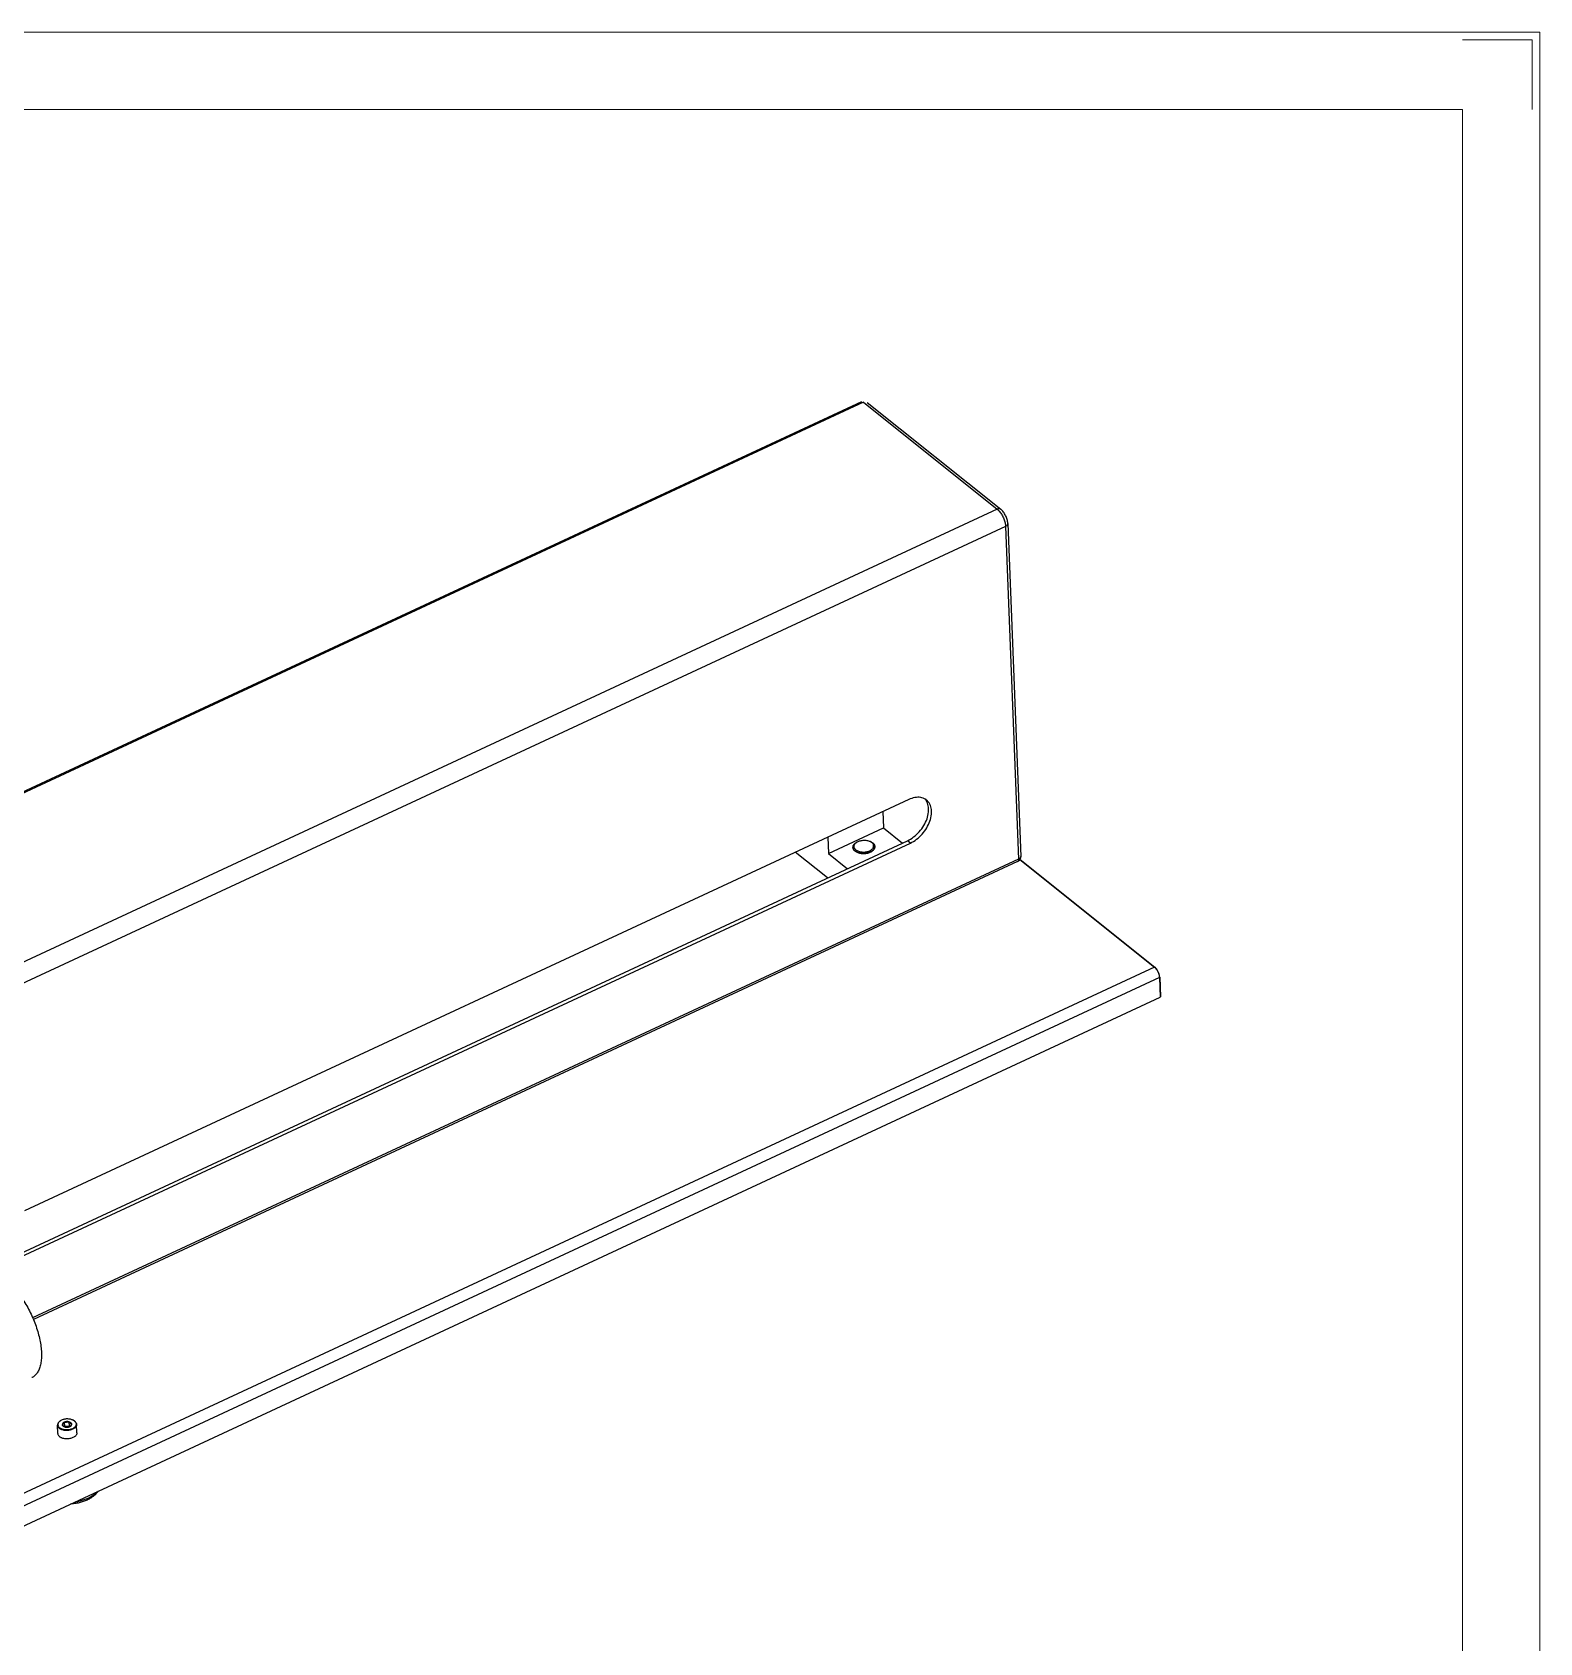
# Model space of a CAD drawing. Header units: millimetres. Extents: x 348 to 7549, y -2121 to -1262.
# Drawn here: x 1341.8 to 1537.2, y -1471 to -1262.2 of the extents above; entities that cross this region are included whole.
import ezdxf

# ---------------------------------------------------------------- set-up
doc = ezdxf.new("R2010")
doc.units = ezdxf.units.MM
doc.header["$LTSCALE"] = 46.255
doc.layers.get('0').update_dxf_attribs({"linetype": 'CONTINUOUS'})
for name, color, linetype in [('02___PRT_ALL_AXES', 7, 'CONTINUOUS'), ('3_ALL_AXES', 7, 'CONTINUOUS'), ('7_ALL_FEATURES', 7, 'CONTINUOUS')]:
    doc.layers.add(name, color=color, linetype=linetype)
for name, color, linetype, lineweight in [('图框_内框线', 5, 'CONTINUOUS', 13), ('图框_外框线', 7, 'CONTINUOUS', 13), ('图框_角线', 5, 'CONTINUOUS', 13)]:
    doc.layers.add(name, color=color, linetype=linetype, lineweight=lineweight)

msp = doc.modelspace()

# ---------------------------------------------------------------- linework, layer by layer
at = {"color": 7, "linetype": 'Continuous'}
for p, q in [((1449.3118, -1310.07299), (1279.28601, -1389.16716)), ((1449.58801, -1310.14992), (1279.56222, -1389.24409)), ((1449.58801, -1310.14992), (1466.8906, -1323.98821)), ((1450.05159, -1310.16189), (1467.35418, -1324.00018)), ((1466.8906, -1323.98821), (1296.86481, -1403.08238)), ((1468.27745, -1325.8711), (1469.96024, -1369.02498)), ((1467.98792, -1326.2321), (1297.96213, -1405.32627)), ((1467.98792, -1326.2321), (1469.67071, -1369.38598)), ((1455.42742, -1361.65341), (1340.79755, -1414.97799)), ((1452.06289, -1363.21855), (1452.14469, -1365.31629)), ((1340.2663, -1420.49382), (1455.27216, -1366.99433)), ((1340.32462, -1420.94136), (1455.6474, -1367.29444)), ((1444.93094, -1366.53626), (1445.01274, -1368.634)), ((1448.208, -1367.86045), (1448.2107, -1367.78869)), ((1448.2107, -1367.78869), (1448.21097, -1367.78615)), ((1448.24812, -1367.64075), (1448.24938, -1367.63762)), ((1448.32741, -1367.49795), (1448.32943, -1367.49514)), ((1448.4469, -1367.36392), (1448.44762, -1367.36326)), ((1448.60017, -1367.24519), (1448.60446, -1367.24239)), ((1448.60446, -1367.24239), (1448.6621, -1367.20699)), ((1448.6621, -1367.20699), (1448.66782, -1367.20368)), ((1450.59687, -1367.16846), (1450.60178, -1367.17118)), ((1450.60178, -1367.17118), (1450.76215, -1367.27795)), ((1450.76215, -1367.27795), (1450.88854, -1367.40053)), ((1450.88854, -1367.40053), (1450.8905, -1367.40288)), ((1450.97776, -1367.53649), (1450.97932, -1367.5397)), ((1451.02607, -1367.68174), (1451.02667, -1367.68516)), ((1455.6474, -1367.29444), (1455.27216, -1366.99433)), ((1469.67071, -1369.38598), (1341.85759, -1428.84327)), ((1469.55245, -1369.69334), (1341.95187, -1429.05176)), ((1469.84423, -1369.43975), (1487.28607, -1383.38941)), ((1469.8592, -1369.40687), (1487.34402, -1383.3909)), ((1487.28607, -1383.38941), (1317.04632, -1462.58311)), ((1487.94446, -1384.73574), (1316.84888, -1464.32757)), ((1487.94446, -1384.73574), (1488.04345, -1387.27421)), ((1487.98065, -1384.69062), (1488.07964, -1387.22908)), ((1316.94786, -1466.86604), (1488.04345, -1387.27421)), ((1345.95625, -1442.3901), (1345.97824, -1442.9542)), ((1345.97824, -1442.9542), (1345.9695, -1442.96634)), ((1346.58246, -1442.89991), (1345.97824, -1442.9542)), ((1346.56047, -1442.3358), (1346.58246, -1442.89991)), ((1346.66514, -1442.96603), (1346.58246, -1442.89991))]:
    msp.add_line(p, q, dxfattribs=at)
at = {"color": 2, "linetype": 'Continuous'}
for p, q in [((1448.21044, -1367.79108), (1448.2111, -1367.78498)), ((1448.59968, -1367.2455), (1448.60915, -1367.23936)), ((1448.66246, -1367.20678), (1448.66782, -1367.20368)), ((1450.52425, -1367.13129), (1450.52918, -1367.13365)), ((1450.59436, -1367.16709), (1450.60124, -1367.17088)), ((1450.97772, -1367.53639), (1450.97948, -1367.54001)), ((1451.02582, -1367.6804), (1451.02698, -1367.68692))]:
    msp.add_line(p, q, dxfattribs=at)
at = {"color": 7, "linetype": 'Continuous'}
for centre, radius, start, end in [((1465.12476, -1326.02706), 2.7023, 39.3173382, 41.9709357), ((1456.35275, -1362.66573), 1.61379, 32.6546068, 42.5784694), ((1449.94125, -1368.36034), 1.3603, 61.1859051, 64.3461464), ((1450.51905, -1367.77378), 0.5153, 2.6049711, 9.9037885), ((1469.2559, -1369.05498), 0.70378, 294.9165858, 320.076449), ((1469.25477, -1369.05295), 0.70595, 320.0094577, 2.3343912), ((1486.59797, -1384.24947), 1.10145, 49.2211964, 51.3379688), ((1486.66137, -1384.78592), 1.28407, 2.2395613, 3.9529332)]:
    msp.add_arc(centre, radius, start, end, dxfattribs=at)
for points, start_tangent, end_tangent in [([(1467.35385, -1324.00059), (1467.30049, -1323.96575), (1467.11062, -1323.92958), (1466.8906, -1323.98821)], (-0.777093154, 0.629385597), (-0.906695801, -0.421785164)), ([(1466.8906, -1323.98821), (1467.13387, -1324.21988)], (0.780952102, -0.624590918), (0.669211796, -0.743071714)), ([(1467.21539, -1324.31484), (1467.51376, -1324.74754), (1467.75653, -1325.24396), (1467.91991, -1325.75551), (1467.98792, -1326.2321)], (0.634084091, -0.773264098), (0.038965516, -0.999240556)), ([(1468.27745, -1325.8711), (1468.18908, -1325.33723), (1467.99811, -1324.84018), (1467.72205, -1324.38662), (1467.35418, -1324.00018)], (-0.038965511, 0.999240556), (-0.780952104, 0.624590915)), ([(1467.98792, -1326.2321), (1468.17452, -1326.10515), (1468.26925, -1325.94676), (1468.27655, -1325.87114)], (0.906695801, 0.421785165), (-0.041960598, 0.999119266)), ([(1456.98721, -1361.38368), (1456.2356, -1361.39377), (1455.42742, -1361.65341)], (-0.986185815, 0.165642805), (-0.906695801, -0.421785164)), ([(1457.74445, -1361.71298), (1457.62137, -1361.62393), (1456.98721, -1361.38368)], (-0.779577057, 0.626306324), (-0.986185815, 0.165642806)), ([(1455.27216, -1366.99433), (1456.07143, -1366.5062), (1456.79703, -1365.82911), (1457.39019, -1365.01792), (1457.80284, -1364.13834), (1458.00157, -1363.26164), (1457.97027, -1362.45884), (1457.71146, -1361.79497)], (0.906695801, 0.421785164), (-0.539616223, 0.841911119)), ([(1455.6474, -1367.29444), (1456.44666, -1366.8063), (1457.17227, -1366.12921), (1457.76542, -1365.31802), (1458.17808, -1364.43845), (1458.37681, -1363.56175), (1458.3455, -1362.75894), (1458.0867, -1362.09508), (1457.74445, -1361.71298)], (0.906695801, 0.421785164), (-0.779577057, 0.626306324)), ([(1448.21097, -1367.78615), (1448.21598, -1367.75178), (1448.24812, -1367.64075)], (0.111455847, 0.993769387), (0.372488014, 0.928037003)), ([(1448.24938, -1367.63762), (1448.26793, -1367.59648), (1448.32741, -1367.49795)], (0.377633513, 0.925955145), (0.582723885, 0.812670212)), ([(1448.32943, -1367.49514), (1448.36596, -1367.4484), (1448.4469, -1367.36392)], (0.586344025, 0.810062148), (0.734352192, 0.678768634)), ([(1448.44762, -1367.36326), (1448.50673, -1367.3126), (1448.60017, -1367.24519)], (0.735000044, 0.678067058), (0.836805318, 0.547500556)), ([(1451.03382, -1367.75036), (1451.0261, -1367.86578), (1450.97415, -1368.02108), (1450.87612, -1368.16916), (1450.73535, -1368.30496), (1450.55663, -1368.42386), (1450.34606, -1368.52182), (1450.11079, -1368.5955), (1449.85884, -1368.64238), (1449.5988, -1368.66088), (1449.33952, -1368.65036), (1449.08982, -1368.61118), (1448.85821, -1368.54468), (1448.65258, -1368.45312), (1448.47993, -1368.33961)], (0.045313419, -0.998972819), (-0.781973219, 0.623312028)), ([(1450.8905, -1367.40288), (1450.89595, -1367.40953), (1450.97776, -1367.53649)], (0.638060491, -0.76998624), (0.440468917, -0.897767862)), ([(1450.97932, -1367.5397), (1450.98632, -1367.55471), (1451.02607, -1367.68174)], (0.435144776, -0.900360497), (0.178396704, -0.983958646)), ([(1448.47993, -1368.33961), (1448.34614, -1368.20803), (1448.25576, -1368.06285), (1448.21188, -1367.90902), (1448.208, -1367.86045)], (-0.77992723, 0.625870207), (-0.032183704, 0.99948197)), ([(1469.67071, -1369.38598), (1469.64714, -1369.57718), (1469.56301, -1369.68785), (1469.55236, -1369.69314)], (0.038965511, -0.999240556), (-0.914848903, -0.40379634)), ([(1469.95932, -1369.02482), (1469.95247, -1369.09892), (1469.85797, -1369.25836), (1469.67071, -1369.38598)], (0.043537204, -0.999051806), (-0.906695801, -0.421785165)), ([(1487.34451, -1383.39046), (1487.3221, -1383.38227), (1487.30854, -1383.39919)], (-0.664549424, 0.747244313), (-0.399239664, -0.916846602)), ([(1487.31737, -1383.41541), (1487.52792, -1383.64524)], (0.757349727, -0.653009488), (0.599975325, -0.800018506)), ([(1487.58249, -1383.64311), (1487.34402, -1383.3909)], (-0.599152287, 0.800635083), (-0.780952104, 0.624590915)), ([(1487.52792, -1383.64524), (1487.73796, -1383.99093), (1487.88423, -1384.37386)], (0.599975325, -0.800018506), (0.267777693, -0.963480725)), ([(1487.92183, -1384.33704), (1487.7826, -1383.97281), (1487.58249, -1383.64311)], (-0.26853388, 0.96327024), (-0.599152288, 0.800635083)), ([(1487.88423, -1384.37386), (1487.94239, -1384.6974)], (0.267777693, -0.963480725), (0.068824573, -0.997628778)), ([(1487.98065, -1384.69062), (1487.92183, -1384.33704)], (-0.038965511, 0.999240556), (-0.26853388, 0.96327024)), ([(1487.98017, -1384.69071), (1487.97314, -1384.71357), (1487.95222, -1384.71251)], (0.195224461, -0.980758589), (-0.948509491, 0.31674871)), ([(1488.07913, -1387.22906), (1488.07213, -1387.25203), (1488.05121, -1387.25097)], (0.197686135, -0.980265368), (-0.948509491, 0.31674871)), ([(1350.35753, -1451.33083), (1350.29822, -1451.41573), (1349.99636, -1451.76387), (1349.61699, -1452.08373), (1349.1754, -1452.36144), (1348.68482, -1452.59155), (1348.1557, -1452.77206), (1347.60154, -1452.90086), (1347.03061, -1452.9779), (1346.77981, -1452.99511)], (-0.555867725, -0.831270758), (-0.998810016, -0.048770407)), ([(1347.40066, -1452.70145), (1347.44062, -1452.69563), (1348.00644, -1452.58572), (1348.54386, -1452.42896), (1349.04194, -1452.22855), (1349.49054, -1451.98857), (1349.88053, -1451.71391), (1350.20398, -1451.41015), (1350.22292, -1451.38911)], (0.990001286, 0.141058332), (0.665013743, 0.74683112))]:
    msp.add_spline(points, degree=3, dxfattribs=dict(at, start_tangent=start_tangent, end_tangent=end_tangent))
at = {"color": 2, "linetype": 'Continuous'}
for points, start_tangent, end_tangent in [([(1448.20797, -1367.85978), (1448.2079, -1367.85644), (1448.20782, -1367.85309), (1448.20779, -1367.85142), (1448.20777, -1367.85049), (1448.20777, -1367.84938), (1448.20777, -1367.84715), (1448.20776, -1367.84492), (1448.20775, -1367.84046), (1448.20781, -1367.836), (1448.208, -1367.82708), (1448.2084, -1367.81815), (1448.20893, -1367.80923), (1448.20961, -1367.80023), (1448.21044, -1367.79108)], (-0.022273691, 0.999751911), (0.090494727, 0.995896935)), ([(1448.2111, -1367.78498), (1448.21356, -1367.76715), (1448.21417, -1367.76269), (1448.21492, -1367.75824), (1448.21656, -1367.74933), (1448.2182, -1367.74043), (1448.21909, -1367.73598), (1448.22012, -1367.73154), (1448.22217, -1367.72265), (1448.22319, -1367.71821), (1448.22422, -1367.71377), (1448.22545, -1367.70934), (1448.22667, -1367.70492), (1448.22913, -1367.69606), (1448.23036, -1367.69163), (1448.23173, -1367.68722), (1448.23459, -1367.6784), (1448.23602, -1367.67399), (1448.23746, -1367.66958), (1448.23817, -1367.66737), (1448.23902, -1367.665), (1448.23994, -1367.66255), (1448.24086, -1367.6601), (1448.24454, -1367.6503), (1448.24822, -1367.6405)], (0.136452806, 0.990646573), (0.351250457, 0.936281537)), ([(1448.24822, -1367.6405), (1448.25565, -1367.62305), (1448.25751, -1367.61869), (1448.2595, -1367.61434), (1448.26362, -1367.60568), (1448.26568, -1367.60134), (1448.26773, -1367.59701), (1448.26876, -1367.59484), (1448.26932, -1367.59371), (1448.26996, -1367.5925), (1448.27123, -1367.59008), (1448.27251, -1367.58767), (1448.27506, -1367.58283), (1448.27761, -1367.57799), (1448.28016, -1367.57315), (1448.28144, -1367.57073), (1448.28271, -1367.56831), (1448.28395, -1367.56618), (1448.28519, -1367.56405), (1448.28767, -1367.55978), (1448.29014, -1367.55552), (1448.29262, -1367.55126), (1448.29385, -1367.54913), (1448.29509, -1367.54699), (1448.29571, -1367.54593), (1448.29642, -1367.54478), (1448.29793, -1367.54241), (1448.30095, -1367.53766), (1448.30396, -1367.5329), (1448.30698, -1367.52815), (1448.31, -1367.5234), (1448.31303, -1367.51876), (1448.31609, -1367.51434), (1448.32222, -1367.50549), (1448.32834, -1367.49664)], (0.391990879, 0.919969103), (0.569117023, 0.822256538)), ([(1448.32834, -1367.49664), (1448.34068, -1367.48012), (1448.34377, -1367.47599), (1448.34698, -1367.47189), (1448.35352, -1367.46373), (1448.36007, -1367.45557), (1448.3634, -1367.45151), (1448.36686, -1367.44748), (1448.37031, -1367.44345), (1448.37377, -1367.43942), (1448.37722, -1367.43539), (1448.37895, -1367.43338), (1448.37982, -1367.43237), (1448.38068, -1367.43136), (1448.38171, -1367.43025), (1448.38273, -1367.42913), (1448.38479, -1367.4269), (1448.38889, -1367.42243), (1448.39299, -1367.41796), (1448.3971, -1367.4135), (1448.4012, -1367.40903), (1448.40321, -1367.40689), (1448.40513, -1367.40494), (1448.40897, -1367.40103), (1448.41281, -1367.39712), (1448.41665, -1367.39321), (1448.42048, -1367.38931), (1448.4224, -1367.38735), (1448.42449, -1367.38532), (1448.42884, -1367.38116), (1448.43754, -1367.37284), (1448.44624, -1367.36452)], (0.598534127, 0.801097309), (0.72282464, 0.691031505)), ([(1448.44624, -1367.36452), (1448.46304, -1367.34942), (1448.46724, -1367.34564), (1448.47155, -1367.34191), (1448.48029, -1367.3345), (1448.48902, -1367.32708), (1448.49798, -1367.31976), (1448.50251, -1367.31612), (1448.50704, -1367.31248), (1448.51157, -1367.30885), (1448.51384, -1367.30703), (1448.51497, -1367.30612), (1448.51611, -1367.30521), (1448.51743, -1367.30421), (1448.51875, -1367.30321), (1448.5214, -1367.3012), (1448.52669, -1367.2972), (1448.53198, -1367.2932), (1448.53728, -1367.28919), (1448.53992, -1367.28719), (1448.54257, -1367.28519), (1448.54515, -1367.28328), (1448.54758, -1367.28154), (1448.55245, -1367.27806), (1448.55732, -1367.27458), (1448.5622, -1367.2711), (1448.56707, -1367.26763), (1448.5695, -1367.26589), (1448.57215, -1367.26407), (1448.5749, -1367.26221), (1448.57766, -1367.26036), (1448.58867, -1367.25293), (1448.59968, -1367.2455)], (0.743588313, 0.668637735), (0.829053408, 0.559169425)), ([(1451.03377, -1367.74922), (1451.02957, -1367.78261), (1451.02536, -1367.816), (1451.02326, -1367.8327), (1451.02116, -1367.84939), (1451.01905, -1367.86609), (1451.01695, -1367.88279), (1451.01485, -1367.89948), (1451.01379, -1367.90783), (1451.01327, -1367.912), (1451.01274, -1367.91618), (1451.01222, -1367.92035), (1451.01169, -1367.92453), (1451.01156, -1367.92557), (1451.01143, -1367.92661), (1451.01136, -1367.92713), (1451.01117, -1367.92765), (1451.01068, -1367.92868), (1451.00968, -1367.93074), (1451.00868, -1367.9328), (1451.00669, -1367.93692), (1451.00469, -1367.94103), (1451.00071, -1367.94927), (1450.99672, -1367.95751), (1450.99273, -1367.96574), (1450.98475, -1367.98221), (1450.9688, -1368.01516), (1450.95285, -1368.0481), (1450.94487, -1368.06458), (1450.94088, -1368.07281), (1450.93689, -1368.08105), (1450.93291, -1368.08928), (1450.93091, -1368.0934), (1450.92892, -1368.09752), (1450.92792, -1368.09958), (1450.92692, -1368.10164), (1450.92642, -1368.10267), (1450.92612, -1368.10317), (1450.92571, -1368.10363), (1450.92488, -1368.10457), (1450.92405, -1368.10551), (1450.92074, -1368.10926), (1450.91743, -1368.113), (1450.91412, -1368.11675), (1450.91081, -1368.1205), (1450.90419, -1368.12799), (1450.89095, -1368.14298), (1450.87771, -1368.15797), (1450.86447, -1368.17296), (1450.85123, -1368.18795), (1450.83799, -1368.20295), (1450.82475, -1368.21794), (1450.81813, -1368.22543), (1450.81151, -1368.23293), (1450.80489, -1368.24042), (1450.79827, -1368.24792), (1450.79496, -1368.25166), (1450.79165, -1368.25541), (1450.78834, -1368.25916), (1450.78668, -1368.26103), (1450.78586, -1368.26197), (1450.78503, -1368.26291), (1450.78388, -1368.26374), (1450.78274, -1368.26457), (1450.78044, -1368.26624), (1450.77586, -1368.26957), (1450.77127, -1368.2729), (1450.76668, -1368.27624), (1450.75751, -1368.2829), (1450.74834, -1368.28956), (1450.73916, -1368.29623), (1450.72999, -1368.30289), (1450.71164, -1368.31622), (1450.6933, -1368.32955), (1450.67495, -1368.34288), (1450.65661, -1368.35621), (1450.63826, -1368.36954), (1450.61992, -1368.38287), (1450.61074, -1368.38953), (1450.60157, -1368.3962), (1450.59698, -1368.39953), (1450.5924, -1368.40286), (1450.59125, -1368.4037), (1450.5901, -1368.40453), (1450.58887, -1368.40531), (1450.58747, -1368.40599), (1450.58466, -1368.40734), (1450.58186, -1368.40869), (1450.57624, -1368.41139), (1450.57063, -1368.41409), (1450.55941, -1368.41949), (1450.54819, -1368.42489), (1450.53696, -1368.43029), (1450.51452, -1368.4411), (1450.46963, -1368.46271), (1450.42473, -1368.48432), (1450.40229, -1368.49512), (1450.39106, -1368.50052), (1450.37984, -1368.50592), (1450.36862, -1368.51133), (1450.36301, -1368.51403), (1450.35739, -1368.51673), (1450.35459, -1368.51808), (1450.35178, -1368.51943), (1450.35038, -1368.5201), (1450.34887, -1368.52065), (1450.34573, -1368.52161), (1450.33946, -1368.52353), (1450.33318, -1368.52546), (1450.32063, -1368.5293), (1450.30809, -1368.53315), (1450.28299, -1368.54084), (1450.2579, -1368.54853), (1450.2328, -1368.55622), (1450.20771, -1368.5639), (1450.18261, -1368.57159), (1450.15752, -1368.57928), (1450.13242, -1368.58697), (1450.11987, -1368.59082), (1450.10733, -1368.59466), (1450.10105, -1368.59659), (1450.09478, -1368.59851), (1450.0885, -1368.60043), (1450.08537, -1368.60139), (1450.0838, -1368.60187), (1450.08223, -1368.60235), (1450.08052, -1368.60263), (1450.0788, -1368.60291), (1450.07537, -1368.60347), (1450.06851, -1368.6046), (1450.06165, -1368.60572), (1450.05479, -1368.60684), (1450.04106, -1368.60908), (1450.02734, -1368.61132), (1449.9999, -1368.6158), (1449.97245, -1368.62029), (1449.94501, -1368.62477), (1449.91757, -1368.62925), (1449.89012, -1368.63374), (1449.86268, -1368.63822), (1449.83524, -1368.6427), (1449.82151, -1368.64495), (1449.80779, -1368.64719), (1449.80093, -1368.64831), (1449.79407, -1368.64943), (1449.79064, -1368.64999), (1449.78892, -1368.6502), (1449.78719, -1368.65025), (1449.78373, -1368.65037), (1449.78026, -1368.65049), (1449.76641, -1368.65095), (1449.75257, -1368.65142), (1449.73872, -1368.65189), (1449.72487, -1368.65236), (1449.69717, -1368.65329), (1449.64178, -1368.65516), (1449.58639, -1368.65703), (1449.55869, -1368.65796), (1449.54484, -1368.65843), (1449.53099, -1368.6589), (1449.51714, -1368.65937), (1449.5033, -1368.65983), (1449.49983, -1368.65995), (1449.49637, -1368.66007), (1449.49464, -1368.66012), (1449.49291, -1368.66003), (1449.48946, -1368.65971), (1449.48256, -1368.65905), (1449.47565, -1368.65839), (1449.46184, -1368.65708), (1449.44803, -1368.65577), (1449.42042, -1368.65314), (1449.3928, -1368.65052), (1449.36518, -1368.64789), (1449.33756, -1368.64527), (1449.30994, -1368.64264), (1449.28233, -1368.64002), (1449.25471, -1368.63739), (1449.2409, -1368.63608), (1449.22709, -1368.63476), (1449.22018, -1368.63411), (1449.21328, -1368.63345), (1449.20638, -1368.6328), (1449.20292, -1368.63247), (1449.2012, -1368.6323), (1449.19947, -1368.63214), (1449.19786, -1368.63176), (1449.19624, -1368.63137), (1449.19301, -1368.63061), (1449.18655, -1368.62908), (1449.1801, -1368.62755), (1449.17364, -1368.62603), (1449.16072, -1368.62297), (1449.14781, -1368.61991), (1449.12197, -1368.6138), (1449.09614, -1368.60769), (1449.07031, -1368.60158), (1449.04447, -1368.59547), (1449.01864, -1368.58935), (1448.99281, -1368.58324), (1448.96697, -1368.57713), (1448.95406, -1368.57407), (1448.94114, -1368.57102), (1448.93468, -1368.56949), (1448.92823, -1368.56796), (1448.925, -1368.5672), (1448.92345, -1368.56675), (1448.92204, -1368.56618), (1448.91922, -1368.56504), (1448.91641, -1368.56389), (1448.91077, -1368.56161), (1448.90514, -1368.55932), (1448.89387, -1368.55475), (1448.8826, -1368.55018), (1448.87134, -1368.5456), (1448.8488, -1368.53646), (1448.80373, -1368.51817), (1448.75866, -1368.49987), (1448.73612, -1368.49073), (1448.72486, -1368.48616), (1448.71359, -1368.48158), (1448.70232, -1368.47701), (1448.69669, -1368.47472), (1448.69105, -1368.47244), (1448.68824, -1368.47129), (1448.68542, -1368.47015), (1448.68401, -1368.46958), (1448.68275, -1368.46888), (1448.68036, -1368.46736), (1448.67559, -1368.46432), (1448.67082, -1368.46128), (1448.66127, -1368.45519), (1448.65173, -1368.44911), (1448.63264, -1368.43694), (1448.61355, -1368.42478), (1448.59446, -1368.41261), (1448.57537, -1368.40044), (1448.55628, -1368.38828), (1448.51811, -1368.36395), (1448.47993, -1368.33961)], (-0.12498588, -0.99215852), (-0.843280004, 0.537474498)), ([(1448.60915, -1367.23936), (1448.61174, -1367.2377), (1448.61434, -1367.23605), (1448.61498, -1367.23563), (1448.61563, -1367.23522), (1448.61596, -1367.23501), (1448.61639, -1367.23474), (1448.61737, -1367.23412), (1448.61933, -1367.23289), (1448.6213, -1367.23166), (1448.62326, -1367.23043), (1448.62522, -1367.2292), (1448.6262, -1367.22858), (1448.62664, -1367.22831), (1448.62697, -1367.2281), (1448.62763, -1367.2277), (1448.62828, -1367.22729), (1448.6296, -1367.22647), (1448.63092, -1367.22566), (1448.63224, -1367.22484), (1448.6329, -1367.22444), (1448.63323, -1367.22423), (1448.63356, -1367.22403), (1448.63406, -1367.22373), (1448.63456, -1367.22342), (1448.63556, -1367.22282), (1448.63755, -1367.22161), (1448.63955, -1367.2204), (1448.64154, -1367.21918), (1448.64254, -1367.21858), (1448.64354, -1367.21797), (1448.64404, -1367.21767), (1448.64443, -1367.21743), (1448.6451, -1367.21703), (1448.64644, -1367.21623), (1448.64778, -1367.21543), (1448.64912, -1367.21463), (1448.65046, -1367.21383), (1448.65113, -1367.21343), (1448.65153, -1367.21319), (1448.65205, -1367.21289), (1448.65309, -1367.21228), (1448.65413, -1367.21167), (1448.65829, -1367.20922), (1448.66246, -1367.20678)], (0.842830842, 0.538178569), (0.86237302, 0.506273419)), ([(1450.52918, -1367.13365), (1450.53201, -1367.13501), (1450.53484, -1367.13638), (1450.53554, -1367.13673), (1450.53625, -1367.13707), (1450.5366, -1367.13724), (1450.53707, -1367.13747), (1450.53812, -1367.13799), (1450.54023, -1367.13902), (1450.54233, -1367.14006), (1450.54654, -1367.14214), (1450.55072, -1367.14423), (1450.55907, -1367.14844), (1450.56733, -1367.1527), (1450.57145, -1367.15484), (1450.57554, -1367.15699), (1450.57759, -1367.15807), (1450.57963, -1367.15915), (1450.58066, -1367.15969), (1450.58183, -1367.16032), (1450.58434, -1367.16167), (1450.58935, -1367.16438), (1450.59436, -1367.16709)], (0.900087241, -0.435709718), (0.879862094, -0.475229098)), ([(1450.60124, -1367.17088), (1450.62228, -1367.18291), (1450.62754, -1367.18591), (1450.6327, -1367.18898), (1450.64292, -1367.19518), (1450.65314, -1367.20137), (1450.6582, -1367.2045), (1450.66316, -1367.20768), (1450.67308, -1367.21406), (1450.67804, -1367.21724), (1450.68052, -1367.21883), (1450.683, -1367.22043), (1450.6857, -1367.22227), (1450.6884, -1367.22411), (1450.69379, -1367.2278), (1450.69919, -1367.23149), (1450.70458, -1367.23517), (1450.70728, -1367.23702), (1450.70997, -1367.23886), (1450.71132, -1367.23978), (1450.71254, -1367.24065), (1450.71486, -1367.24233), (1450.71948, -1367.2457), (1450.72411, -1367.24907), (1450.72873, -1367.25243), (1450.73336, -1367.2558), (1450.73567, -1367.25748), (1450.73805, -1367.25928), (1450.74287, -1367.26302), (1450.75251, -1367.27048), (1450.76215, -1367.27795)], (0.868139017, -0.496321113), (0.790737971, -0.612154768)), ([(1450.76215, -1367.27795), (1450.77928, -1367.29207), (1450.78356, -1367.2956), (1450.78773, -1367.29918), (1450.79596, -1367.30639), (1450.80007, -1367.30999), (1450.80418, -1367.3136), (1450.80624, -1367.3154), (1450.8084, -1367.31738), (1450.81281, -1367.32152), (1450.81723, -1367.32567), (1450.82165, -1367.32981), (1450.82607, -1367.33395), (1450.82828, -1367.33602), (1450.82938, -1367.33706), (1450.83049, -1367.33809), (1450.83142, -1367.33903), (1450.83236, -1367.33997), (1450.83423, -1367.34185), (1450.83797, -1367.3456), (1450.84171, -1367.34936), (1450.84545, -1367.35311), (1450.84919, -1367.35686), (1450.8511, -1367.35883), (1450.8531, -1367.36098), (1450.85709, -1367.36529), (1450.86108, -1367.36959), (1450.86507, -1367.37389), (1450.86906, -1367.3782), (1450.87106, -1367.38035), (1450.87291, -1367.38244), (1450.87646, -1367.38656), (1450.88355, -1367.39481), (1450.89065, -1367.40306)], (0.77159134, -0.636118545), (0.652155915, -0.758084865)), ([(1450.89065, -1367.40306), (1450.90328, -1367.41888), (1450.90644, -1367.42283), (1450.90947, -1367.42682), (1450.91541, -1367.43484), (1450.92135, -1367.44286), (1450.92426, -1367.44689), (1450.92704, -1367.45096), (1450.9326, -1367.45908), (1450.93537, -1367.46315), (1450.93815, -1367.46721), (1450.94074, -1367.47132), (1450.94333, -1367.47544), (1450.9485, -1367.48366), (1450.95109, -1367.48778), (1450.95355, -1367.49192), (1450.95833, -1367.50024), (1450.96072, -1367.5044), (1450.96312, -1367.50856), (1450.96431, -1367.51064), (1450.96552, -1367.5129), (1450.96796, -1367.5176), (1450.97284, -1367.52699), (1450.97772, -1367.53639)], (0.624047134, -0.7813867), (0.460881382, -0.887461747)), ([(1450.97948, -1367.54001), (1450.98725, -1367.55703), (1450.98919, -1367.56129), (1450.991, -1367.56556), (1450.99449, -1367.57414), (1450.99797, -1367.58273), (1450.99965, -1367.58703), (1451.00119, -1367.59135), (1451.00427, -1367.6), (1451.00581, -1367.60432), (1451.00735, -1367.60864), (1451.00869, -1367.61299), (1451.01003, -1367.61735), (1451.01271, -1367.62605), (1451.01404, -1367.6304), (1451.01525, -1367.63477), (1451.01751, -1367.64353), (1451.01865, -1367.64791), (1451.01978, -1367.65229), (1451.02035, -1367.65448), (1451.02087, -1367.65678), (1451.02186, -1367.66151), (1451.02384, -1367.67095), (1451.02582, -1367.6804)], (0.415327757, -0.909671839), (0.205086149, -0.978743925)), ([(1451.02698, -1367.68692), (1451.02751, -1367.69023), (1451.02805, -1367.69355), (1451.02832, -1367.69521), (1451.02846, -1367.69613), (1451.02862, -1367.69724), (1451.02893, -1367.69945), (1451.02925, -1367.70166), (1451.02956, -1367.70388), (1451.02987, -1367.70609), (1451.03003, -1367.7072), (1451.03015, -1367.70812), (1451.03035, -1367.70978), (1451.03055, -1367.71145), (1451.03075, -1367.71311), (1451.03095, -1367.71477), (1451.03105, -1367.7156), (1451.03115, -1367.71643), (1451.03127, -1367.71754), (1451.03138, -1367.71865), (1451.0316, -1367.72087), (1451.03182, -1367.72309), (1451.03205, -1367.72531), (1451.03227, -1367.72753), (1451.03237, -1367.72855), (1451.03243, -1367.72939), (1451.03257, -1367.73105), (1451.0327, -1367.73272), (1451.03283, -1367.73439), (1451.03297, -1367.73605), (1451.03303, -1367.73689), (1451.0331, -1367.73792), (1451.03324, -1367.74018), (1451.03351, -1367.7447), (1451.03377, -1367.74922)], (0.160051337, -0.987108692), (0.059434503, -0.998232207)), ([(1448.47993, -1368.33961), (1448.45052, -1368.31332), (1448.43582, -1368.30017), (1448.42846, -1368.2936), (1448.42111, -1368.28703), (1448.41376, -1368.28046), (1448.40641, -1368.27388), (1448.40457, -1368.27224), (1448.40273, -1368.2706), (1448.40099, -1368.26892), (1448.39944, -1368.26716), (1448.39635, -1368.26365), (1448.39326, -1368.26015), (1448.38708, -1368.25313), (1448.3809, -1368.24612), (1448.36853, -1368.23209), (1448.35617, -1368.21805), (1448.34999, -1368.21104), (1448.34381, -1368.20402), (1448.34072, -1368.20052), (1448.33763, -1368.19701), (1448.33608, -1368.19526), (1448.33474, -1368.19344), (1448.3335, -1368.19159), (1448.33227, -1368.18975), (1448.32732, -1368.18236), (1448.32237, -1368.17498), (1448.31742, -1368.16759), (1448.31248, -1368.1602), (1448.30258, -1368.14543), (1448.29763, -1368.13805), (1448.29268, -1368.13066), (1448.28774, -1368.12328), (1448.28526, -1368.11958), (1448.28402, -1368.11774), (1448.28279, -1368.11589), (1448.28187, -1368.11397), (1448.28096, -1368.11205), (1448.27912, -1368.10821), (1448.27546, -1368.10053), (1448.2718, -1368.09285), (1448.26813, -1368.08517), (1448.26081, -1368.06981), (1448.25714, -1368.06213), (1448.25348, -1368.05445), (1448.24982, -1368.04677), (1448.24615, -1368.03909), (1448.24524, -1368.03717), (1448.24432, -1368.03525), (1448.24387, -1368.03429), (1448.24351, -1368.03328), (1448.24291, -1368.03124), (1448.24171, -1368.02716), (1448.24052, -1368.02307), (1448.23812, -1368.0149), (1448.23572, -1368.00673), (1448.23092, -1367.99038), (1448.22613, -1367.97404), (1448.22373, -1367.96587), (1448.22133, -1367.9577), (1448.22013, -1367.95361), (1448.21893, -1367.94952), (1448.21833, -1367.94748), (1448.21809, -1367.94646), (1448.21797, -1367.94544), (1448.21774, -1367.9434), (1448.2175, -1367.94136), (1448.21655, -1367.9332), (1448.21559, -1367.92504), (1448.21464, -1367.91689), (1448.21369, -1367.90873), (1448.21178, -1367.89241), (1448.20797, -1367.85978)], (-0.745512075, 0.66649212), (-0.115970705, 0.993252634))]:
    msp.add_spline(points, degree=3, dxfattribs=dict(at, start_tangent=start_tangent, end_tangent=end_tangent))
at = {"layer": '02___PRT_ALL_AXES', "color": 7, "linetype": 'Continuous'}
for p, q in [((1445.01274, -1368.634), (1452.14469, -1365.31629)), ((1452.14469, -1365.31629), (1454.62135, -1367.29708)), ((1444.89719, -1371.82065), (1440.73212, -1368.4895)), ((1445.01274, -1368.634), (1447.4894, -1370.61479))]:
    msp.add_line(p, q, dxfattribs=at)
at = {"layer": '02___PRT_ALL_AXES', "color": 7, "linetype": 'Continuous', "start_tangent": (0.621193482, -0.783657232), "end_tangent": (-0.9069544, -0.421228816)}
msp.add_spline([(1339.88039, -1425.48653), (1340.08087, -1425.74638), (1340.60782, -1426.49981), (1341.10073, -1427.31105), (1341.55119, -1428.16623), (1341.95147, -1429.05071), (1342.29473, -1429.94935), (1342.5751, -1430.84679), (1342.78778, -1431.72767), (1342.92913, -1432.5769), (1342.99673, -1433.37997), (1342.98942, -1434.12314), (1342.90734, -1434.79368), (1342.75188, -1435.38012), (1342.5257, -1435.87244), (1342.23268, -1436.2622), (1341.87783, -1436.54273), (1341.75013, -1436.60944)], degree=3, dxfattribs=at)
at = {"layer": '3_ALL_AXES', "color": 7, "linetype": 'Continuous'}
for p, q in [((1448.75874, -1367.15137), (1448.66782, -1367.20368)), ((1450.42953, -1367.08622), (1450.52425, -1367.13129)), ((1345.12249, -1443.85328), (1345.08014, -1442.76738)), ((1347.59511, -1443.75686), (1347.55277, -1442.67096))]:
    msp.add_line(p, q, dxfattribs=at)
for centre, radius, start, end in [((1449.36448, -1368.207), 1.21708, 119.8441739, 124.7789795), ((1449.90685, -1368.18726), 1.21882, 59.7034454, 64.6020671), ((1450.2157, -1367.78099), 0.7058, 39.0194818, 42.4673243), ((1449.20284, -1367.40505), 0.98329, 231.4186668, 237.1818965), ((1449.2507, -1367.3332), 1.0696, 237.1134561, 237.7940552), ((1346.0966, -1443.28832), 1.22884, 241.560629, 245.2872797)]:
    msp.add_arc(centre, radius, start, end, dxfattribs=at)
for points, start_tangent, end_tangent in [([(1448.20815, -1367.86388), (1448.2109, -1367.78674), (1448.24878, -1367.63911), (1448.32834, -1367.49664), (1448.44719, -1367.36365), (1448.6017, -1367.24418), (1448.66781, -1367.20368)], (-0.038891256, 0.999243449), (0.866746842, 0.498748346)), ([(1448.36729, -1367.87084), (1448.34839, -1367.78618), (1448.35209, -1367.64466), (1448.39884, -1367.50489), (1448.48707, -1367.37162), (1448.61377, -1367.2494), (1448.67024, -1367.20734)], (-0.304259839, 0.952589077), (0.820760314, 0.571272708)), ([(1448.47993, -1368.33961), (1448.64206, -1368.44736), (1448.83394, -1368.53569), (1449.04974, -1368.60195), (1449.28289, -1368.6441), (1449.52632, -1368.66087), (1449.77263, -1368.65175), (1450.01433, -1368.61702), (1450.24408, -1368.55773), (1450.4549, -1368.47569), (1450.64039, -1368.37337), (1450.7949, -1368.25391), (1450.91374, -1368.12092), (1450.99331, -1367.97845), (1451.03118, -1367.83082), (1451.03393, -1367.75368)], (0.780952104, -0.624590915), (-0.038891256, 0.999243449)), ([(1448.75881, -1367.15133), (1448.77461, -1367.14239), (1448.96413, -1367.05422), (1449.17587, -1366.98791), (1449.40262, -1366.94572), (1449.63666, -1366.92907), (1449.87001, -1366.93854), (1450.09474, -1366.9738), (1450.30319, -1367.03365), (1450.42961, -1367.08624)], (0.866868593, 0.498536701), (0.902903466, -0.429843379)), ([(1450.52172, -1367.1349), (1450.64364, -1367.21821)], (0.863049975, -0.505118541), (0.780952104, -0.624590915)), ([(1450.52426, -1367.13128), (1450.60002, -1367.1702), (1450.65427, -1367.20202)], (0.902958407, -0.429727955), (0.849633862, -0.527373018)), ([(1450.73634, -1367.30446), (1450.64364, -1367.21821)], (-0.674908142, 0.737901755), (-0.780952104, 0.624590915)), ([(1450.65427, -1367.20202), (1450.76215, -1367.27795)], (0.849633862, -0.527373018), (0.780952104, -0.624590915)), ([(1451.03393, -1367.75368), (1451.0262, -1367.68252), (1450.97853, -1367.53805), (1450.88962, -1367.40182), (1450.76215, -1367.27795)], (-0.038891256, 0.999243449), (-0.780952104, 0.624590915)), ([(1450.87435, -1367.7792), (1450.8812, -1367.74726), (1450.88489, -1367.60574), (1450.8454, -1367.46729), (1450.76406, -1367.33663)], (0.242114709, 0.970247632), (-0.629308442, 0.777155637)), ([(1450.76763, -1367.99364), (1450.83444, -1367.88703), (1450.87435, -1367.7792)], (0.608074573, 0.793879912), (0.242114709, 0.970247632)), ([(1448.47993, -1368.33961), (1448.35247, -1368.21574), (1448.26355, -1368.0795), (1448.21588, -1367.93504), (1448.20815, -1367.86388)], (-0.780952104, 0.624590915), (-0.038891256, 0.999243449)), ([(1448.49357, -1368.08375), (1448.46923, -1368.05529), (1448.38789, -1367.92462), (1448.36729, -1367.87084)], (-0.669812945, 0.742529877), (-0.304259839, 0.952589077)), ([(1448.58964, -1368.17371), (1448.49357, -1368.08375)], (-0.780952104, 0.624590915), (-0.669812945, 0.742529877)), ([(1448.68064, -1368.23824), (1448.74503, -1368.27586), (1448.93009, -1368.35827), (1449.13854, -1368.41812), (1449.36327, -1368.45338), (1449.59663, -1368.46285), (1449.83067, -1368.4462), (1450.05742, -1368.404), (1450.26916, -1368.33769), (1450.45867, -1368.24953), (1450.61952, -1368.14252), (1450.74621, -1368.0203), (1450.76763, -1367.99364)], (0.846127702, -0.532980218), (0.608074573, 0.793879912)), ([(1345.95625, -1442.3901), (1345.86206, -1442.44382), (1345.78767, -1442.50773), (1345.73631, -1442.57903), (1345.71024, -1442.65461), (1345.71059, -1442.73116)], (-0.906695801, -0.421785165), (0.176985859, -0.984213394)), ([(1345.95625, -1442.3901), (1345.91482, -1442.46943), (1345.87482, -1442.5382), (1345.83485, -1442.59819), (1345.79455, -1442.64962), (1345.7536, -1442.69325), (1345.71059, -1442.73116)], (-0.446686384, -0.894690602), (-0.780685703, -0.624923862)), ([(1345.71059, -1442.73116), (1345.77302, -1442.80114), (1345.83259, -1442.86094), (1345.89133, -1442.91207), (1345.94974, -1442.95464), (1346.00833, -1442.98934), (1346.06915, -1443.01793)], (0.64891937, -0.760857182), (0.923447543, -0.383724688)), ([(1346.06915, -1443.01793), (1345.95895, -1442.98257), (1345.8643, -1442.93385), (1345.78933, -1442.8739), (1345.73734, -1442.80533), (1345.71059, -1442.73116)], (-0.972063442, 0.234718265), (-0.176985859, 0.984213394)), ([(1346.56047, -1442.3358), (1346.43953, -1442.31535), (1346.31314, -1442.3107), (1346.18682, -1442.32205), (1346.0661, -1442.34891), (1345.95625, -1442.3901)], (-0.972063442, 0.234718265), (-0.906695801, -0.421785165)), ([(1346.56047, -1442.3358), (1346.4574, -1442.36584), (1346.35829, -1442.38734), (1346.25975, -1442.40048), (1346.16088, -1442.40507), (1346.06086, -1442.40146), (1345.95625, -1442.3901)], (-0.95115504, -0.308713606), (-0.990253142, 0.139279271)), ([(1346.06915, -1443.01793), (1346.17382, -1443.0293), (1346.27391, -1443.0329), (1346.37279, -1443.0283), (1346.47133, -1443.01515), (1346.57036, -1442.99366), (1346.67337, -1442.96364)], (0.990253142, -0.139279271), (0.95115504, 0.308713606)), ([(1346.06915, -1443.01793), (1346.19008, -1443.03838), (1346.31647, -1443.04303), (1346.44279, -1443.03168), (1346.56351, -1443.00483), (1346.67337, -1442.96364)], (0.972063442, -0.234718265), (0.906695801, 0.421785165)), ([(1346.56047, -1442.3358), (1346.67066, -1442.37116), (1346.76531, -1442.41988), (1346.84028, -1442.47984), (1346.89227, -1442.5484), (1346.91903, -1442.62257)], (0.972063442, -0.234718265), (0.176985859, -0.984213394)), ([(1346.91903, -1442.62257), (1346.85821, -1442.59398), (1346.79962, -1442.55928), (1346.74121, -1442.51671), (1346.68246, -1442.46558), (1346.62289, -1442.40578), (1346.56047, -1442.3358)], (-0.923447543, 0.383724688), (-0.64891937, 0.760857182)), ([(1346.67337, -1442.96364), (1346.7164, -1442.92571), (1346.75739, -1442.88204), (1346.79769, -1442.83059), (1346.83765, -1442.77059), (1346.87762, -1442.70186), (1346.91903, -1442.62257)], (0.780685703, 0.624923862), (0.446686384, 0.894690602)), ([(1346.67337, -1442.96364), (1346.76755, -1442.90991), (1346.84194, -1442.846), (1346.8933, -1442.7747), (1346.91937, -1442.69912), (1346.91903, -1442.62257)], (0.906695801, 0.421785165), (-0.176985859, 0.984213394)), ([(1345.12252, -1443.85335), (1345.12578, -1443.89279), (1345.16418, -1444.02739), (1345.24326, -1444.15442), (1345.36033, -1444.26955)], (0.038320688, -0.999265493), (0.780952104, -0.624590915)), ([(1345.5114, -1444.36887), (1345.36033, -1444.26955)], (-0.879092299, 0.476651581), (-0.780952104, 0.624590915)), ([(1345.91853, -1444.51238), (1345.89398, -1444.50718), (1345.69132, -1444.44899), (1345.58286, -1444.40462)], (-0.979668338, 0.200623895), (-0.908213483, 0.418507192)), ([(1347.32892, -1444.24311), (1347.17744, -1444.34327), (1346.99319, -1444.42898), (1346.78733, -1444.49345), (1346.56688, -1444.53447), (1346.33934, -1444.55066), (1346.11247, -1444.54146), (1345.91853, -1444.51238)], (-0.785752864, -0.61854057), (-0.979668338, 0.200623895)), ([(1347.59508, -1443.7568), (1347.58823, -1443.85495), (1347.54277, -1443.99084), (1347.45699, -1444.1204), (1347.33382, -1444.23923), (1347.32892, -1444.24311)], (0.038320688, -0.999265493), (-0.785752864, -0.61854057))]:
    msp.add_spline(points, degree=3, dxfattribs=dict(at, start_tangent=start_tangent, end_tangent=end_tangent))
at = {"layer": '7_ALL_FEATURES', "color": 7, "linetype": 'Continuous'}
for centre, radius, start, end in [((1346.10636, -1443.19605), 1.18345, 119.893824, 121.7956731), ((1346.56391, -1443.17566), 1.18076, 62.6445451, 64.5496669), ((1346.5825, -1443.13952), 1.14011, 61.5353197, 62.6395306), ((1346.76275, -1442.8677), 0.81335, 48.0352294, 51.3724574), ((1346.73865, -1442.97573), 0.92303, 51.3667645, 54.4348045)]:
    msp.add_arc(centre, radius, start, end, dxfattribs=at)
for points, start_tangent, end_tangent in [([(1345.48238, -1442.18971), (1345.34144, -1442.28502), (1345.21826, -1442.40384), (1345.13249, -1442.53341), (1345.08703, -1442.6693), (1345.08017, -1442.76738)], (-0.866838776, -0.498588544), (0.038169457, -0.999271281)), ([(1345.08017, -1442.76738), (1345.08344, -1442.80689), (1345.12183, -1442.94149), (1345.20091, -1443.06852), (1345.31798, -1443.18365)], (0.038169457, -0.999271281), (0.780952104, -0.624590915)), ([(1345.48282, -1442.1902), (1345.38157, -1442.26132), (1345.26368, -1442.37505), (1345.18158, -1442.49906), (1345.13807, -1442.62913), (1345.13463, -1442.76082), (1345.17138, -1442.88965), (1345.24707, -1443.01124), (1345.35912, -1443.12144)], (-0.849845177, -0.527032422), (0.780952104, -0.624590915)), ([(1347.55274, -1442.67097), (1347.54588, -1442.76905), (1347.50043, -1442.90494), (1347.41465, -1443.0345), (1347.29147, -1443.15333), (1347.1351, -1443.25737), (1346.95084, -1443.34308), (1346.74498, -1443.40755), (1346.52453, -1443.44858), (1346.297, -1443.46476), (1346.07012, -1443.45556), (1345.85164, -1443.42128), (1345.64898, -1443.36309), (1345.46905, -1443.28297), (1345.31798, -1443.18365)], (0.038169457, -0.999271281), (-0.780952104, 0.624590915)), ([(1347.30662, -1442.26293), (1347.38254, -1442.34249), (1347.45823, -1442.46408), (1347.49498, -1442.59291), (1347.49154, -1442.7246), (1347.44803, -1442.85467), (1347.36593, -1442.97868), (1347.24804, -1443.09242), (1347.09836, -1443.192), (1346.922, -1443.27404), (1346.72497, -1443.33574), (1346.51397, -1443.37501), (1346.29618, -1443.3905), (1346.07903, -1443.38169), (1345.86991, -1443.34888), (1345.67593, -1443.29318), (1345.50372, -1443.2165), (1345.35912, -1443.12144)], (0.743260628, -0.669001972), (-0.780952104, 0.624590915)), ([(1347.07131, -1442.10949), (1346.95368, -1442.06055), (1346.7597, -1442.00485), (1346.55058, -1441.97204), (1346.33343, -1441.96323), (1346.11565, -1441.97872), (1345.90464, -1442.01799), (1345.70761, -1442.0797), (1345.53125, -1442.16174), (1345.51654, -1442.17006)], (-0.902903466, 0.429843379), (-0.866868593, -0.498536701)), ([(1347.27551, -1442.22489), (1347.16386, -1442.15538), (1347.10677, -1442.12636)], (-0.813263228, 0.581895972), (-0.90292809, 0.429791653)), ([(1347.27049, -1442.23229), (1347.12589, -1442.13723)], (-0.780952104, 0.624590915), (-0.879092299, 0.476651582)), ([(1347.31493, -1442.2547), (1347.432, -1442.36983), (1347.51108, -1442.49686), (1347.54947, -1442.63146), (1347.55274, -1442.67097)], (0.780952104, -0.624590915), (0.038169457, -0.999271281))]:
    msp.add_spline(points, degree=3, dxfattribs=dict(at, start_tangent=start_tangent, end_tangent=end_tangent))
at = {"layer": '图框_内框线'}
msp.add_lwpolyline([(373.24305, -2093.1601), (1527.24305, -2093.1601), (1527.24305, -1272.1601), (373.24305, -1272.1601)], close=True, dxfattribs=at)
at = {"layer": '图框_外框线'}
msp.add_lwpolyline([(348.24305, -2103.1601), (1537.24305, -2103.1601), (1537.24305, -1262.1601), (348.24305, -1262.1601)], close=True, dxfattribs=at)
at = {"layer": '图框_角线', "flags": 128}
msp.add_lwpolyline([(1527.24305, -1263.1601), (1536.24305, -1263.1601), (1536.24305, -1272.1601)], dxfattribs=at)

doc.saveas('drawing.dxf')
